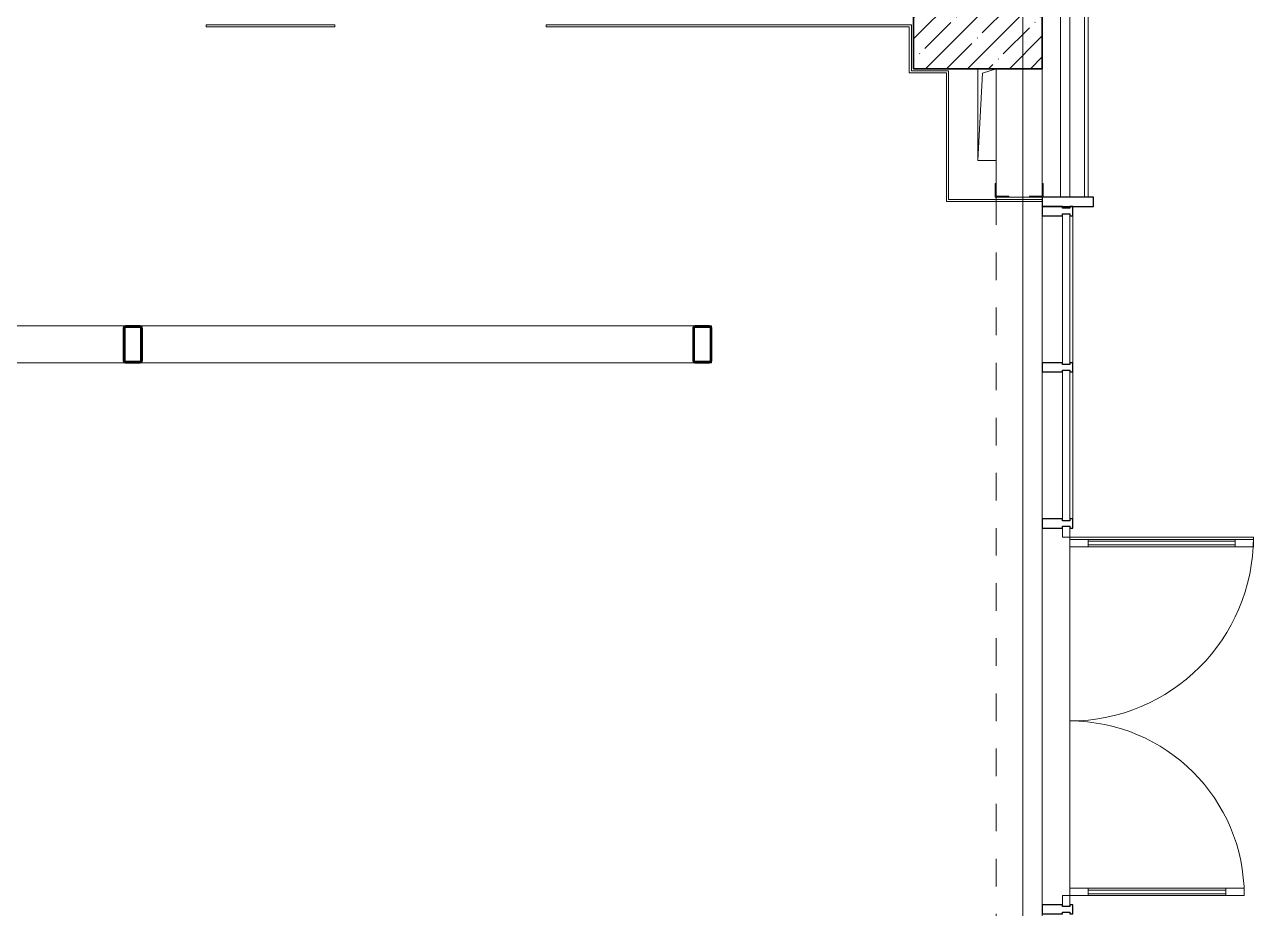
# Model space of a CAD drawing. Header units: millimetres. Extents: x 5993 to 95364, y 94667 to 143522.
# Drawn here: x 43290 to 43834, y 116350 to 116741 of the extents above; entities that cross this region are included whole.
import ezdxf

# ---------------------------------------------------------------- set-up
doc = ezdxf.new("R2010")
doc.units = ezdxf.units.MM
doc.linetypes.add('50_200_ШТРИХ_1Т_ш5_п1_п1_', pattern=[1400, 1000, -200, 0, -200])
doc.linetypes.add('Штрих короткий', pattern=[300, 150, -150])
for name, color, linetype, lineweight in [('0-2', 7, 'Continuous', 9), ('S-GRID-____-OTLN-1', 7, '50_200_ШТРИХ_1Т_ш5_п1_п1_', 9), ('Двери', 7, 'Continuous', 9), ('Импосты витража', 7, 'Continuous', 9), ('Импосты витража-1', 7, 'Continuous', 25), ('Колонны-1', 7, 'Continuous', 35), ('Несущие колонны', 7, 'Continuous', 9), ('Несущие колонны-1', 7, 'Continuous', 35), ('Обобщенные модели', 7, 'Continuous', 9), ('Общие ребра', 7, 'Continuous', 9), ('Остекление-1', 7, 'Continuous', 9), ('Перекрытия', 7, 'Continuous', 9), ('Перемычка-1', 7, 'Штрих короткий', 9), ('Стены', 7, 'Continuous', 9), ('Стены-1', 7, 'Continuous', 13), ('Элементы узлов', 7, 'Continuous', 9)]:
    doc.layers.add(name, color=color, linetype=linetype, lineweight=lineweight)

# ---------------------------------------------------------------- blocks, each defined once
blk = doc.blocks.new('BSC_Колонна _Прямоугольная - 500х700-25976089-АИ2_01_План напольных покрытий и плинтусов 1го этажа _Часть 2_')
at = {"layer": 'Несущие колонны'}
h = blk.add_hatch(dxfattribs=at)
h.set_pattern_fill('FP_5', color=256, style=0, pattern_type=2)
h.set_pattern_definition([(315, (-34300, 25550), (114.04925, 114.04925), []), (315, (-34300, 25435.95), (114.04925, 114.04925), [201.613, -40.323, 3.353, -36.97])])
h.paths.add_polyline_path([(-250, 350), (-250, -350), (250, -350), (250, 350)], flags=0)
at = {"layer": 'Несущие колонны-1'}
for p, q in [((250, 350), (-250, 350)), ((-250, 350), (-250, -350)), ((250, -350), (250, 350)), ((-250, -350), (250, -350))]:
    blk.add_line(p, q, dxfattribs=at)
blk = doc.blocks.new('Прямоугольный импост - Откос НВФ_50х280 мм-27090930-АИ2_01_План напольных покрытий и плинтусов 1го этажа _Часть 2_')
at = {"layer": 'Импосты витража-1'}
for p, q in [((-50, 130), (0, 130)), ((-50, -150), (-50, 130)), ((0, 130), (0, -144)), ((0, -150), (-50, -150))]:
    blk.add_line(p, q, dxfattribs=at)
blk = doc.blocks.new('Дверь_Витражная_СКБ_2Ст2 - ДВН_ДАО_Выход из многофункционального пространства-31766535-АИ2_01_План напольных покрытий и плинтусов 1го этажа _Часть 2_')
at = {"layer": 'Двери'}
for p, q in [((-975, -950), (-975, 0)), ((975, -1000), (975, 0))]:
    blk.add_line(p, q, dxfattribs=at)
for centre, radius, start, end in [((-975, 0), 950, 270, 0), ((975, 0), 1000, 180, 270)]:
    blk.add_arc(centre, radius, start, end, dxfattribs=at)
at = {"layer": 'Элементы узлов'}
for p, q in [((-1025, 40), (-975, 40)), ((-975, 40), (-1025, 40)), ((-975, 0), (-1025, 0)), ((-1025, 0), (-975, 0)), ((-975, 40), (-975, 0)), ((-975, 0), (-975, 40)), ((-935, 0), (-975, 0)), ((-975, -950), (-975, 0)), ((-935, 0), (-975, 0)), ((-975, 0), (-975, -950)), ((-935, -950), (-935, 0)), ((-935, -950), (-935, 0)), ((923, 0), (963, 0)), ((923, -1000), (923, 0)), ((923, 0), (923, -1000)), ((963, 0), (923, 0)), ((963, -1000), (963, 0)), ((963, -1000), (963, 0)), ((1025, 40), (975, 40)), ((975, 40), (975, 0)), ((1025, 40), (975, 40)), ((975, 40), (975, 0)), ((975, 0), (1025, 0)), ((975, 0), (1025, 0)), ((-975, -100), (-935, -100)), ((-965, -850), (-965, -100)), ((-945, -850), (-945, -100)), ((963, -100), (923, -100)), ((933, -900), (933, -100)), ((953, -900), (953, -100)), ((-975, -850), (-935, -850)), ((963, -900), (923, -900)), ((-975, -950), (-935, -950)), ((-975, -950), (-935, -950)), ((963, -1000), (923, -1000)), ((923, -1000), (963, -1000))]:
    blk.add_line(p, q, dxfattribs=at)
blk = doc.blocks.new('Прямоугольный импост - Импост структурный с накладкой - 150мм-27090926-АИ2_01_План напольных покрытий и плинтусов 1го этажа _Часть 2_')
at = {"layer": 'Импосты витража-1'}
for p, q in [((-25, 0), (-25, 17)), ((-25, 17), (25, 17)), ((-15, 0), (-25, 0)), ((-15, -40), (-15, 0)), ((25, 0), (15, 0)), ((15, 0), (15, -40)), ((25, 17), (25, 0)), ((-25, -150), (-25, -40)), ((-25, -40), (-15, -40)), ((15, -40), (25, -40)), ((25, -40), (25, -150)), ((25, -150), (-25, -150))]:
    blk.add_line(p, q, dxfattribs=at)
blk = doc.blocks.new('PNS_Панель прямоугольная1 - Нр_Стекло - 40мм-31766536-АИ2_01_План напольных покрытий и плинтусов 1го этажа _Часть 2_')
at = {"layer": 'Остекление-1'}
for p, q in [((-400, 40), (400, 40)), ((-410, 0), (410, 0)), ((400, 0), (-400, 0))]:
    blk.add_line(p, q, dxfattribs=at)
blk = doc.blocks.new('Прямоугольный импост - Импост структурный с накладкой - 150мм-26975224-АИ2_01_План напольных покрытий и плинтусов 1го этажа _Часть 2_')
at = {"layer": 'Импосты витража'}
for p, q in [((25900, 32400), (25900, 31600)), ((26067, 32400), (26067, 31600))]:
    blk.add_line(p, q, dxfattribs=at)
blk = doc.blocks.new('Проем_Дверь_Прямоугольный - 4800х3300h_витражные проемы-26980647-АИ2_01_План напольных покрытий и плинтусов 1го этажа _Часть 2_')
at = {"layer": 'Перемычка-1'}
for p, q in [((2400, 125), (-2400, 125)), ((2400, -125), (-2400, -125))]:
    blk.add_line(p, q, dxfattribs=at)
blk = doc.blocks.new('Фахверк_СКБ_Уголок - 250_2700-27497298-АИ2_01_План напольных покрытий и плинтусов 1го этажа _Часть 2_')
at = {"layer": 'Обобщенные модели'}
for p, q in [((200, 181), (125, 181)), ((125, 181), (125, 106)), ((131, 106), (131, 175)), ((131, 175), (200, 175)), ((200, 175), (200, 181)), ((125, 106), (131, 106)), ((131, -6), (125, -6)), ((125, -6), (125, -81)), ((131, -75), (131, -6)), ((125, -81), (200, -81)), ((200, -75), (131, -75)), ((200, -81), (200, -75))]:
    blk.add_line(p, q, dxfattribs=at)
blk = doc.blocks.new('AR_Отверстие прямоугольное _в плите_ - AR_Отверстие прямоугольное _в плите_-30511831-АИ2_01_План напольных покрытий и плинтусов 1го этажа _Часть 2_')
at = {"layer": 'Обобщенные модели'}
for p, q in [((-50, 250), (-50, -250)), ((-50, -250), (-25, 225)), ((-25, 225), (50, 250)), ((-50, -250), (50, -250))]:
    blk.add_line(p, q, dxfattribs=at)

msp = doc.modelspace()

# ---------------------------------------------------------------- linework, layer by layer
at = {"layer": 'S-GRID-____-OTLN-1', "color": 251, "ltscale": 0.6, "true_color": 0x636466}
msp.add_line((43732.23, 113733.6), (43732.23, 118157.62), dxfattribs=at)
at = {"layer": 'Колонны-1'}
for p, q in [((43333.84, 116606.96), (43333.84, 116592.63)), ((43334.32, 116592.63), (43334.32, 116606.96)), ((43341, 116607.94), (43334.81, 116607.94)), ((43334.81, 116607.45), (43341, 116607.45)), ((43341.49, 116606.96), (43341.49, 116592.63)), ((43341.98, 116592.63), (43341.98, 116606.96)), ((43586.16, 116606.96), (43586.16, 116592.63)), ((43586.65, 116592.63), (43586.65, 116606.96)), ((43593.32, 116607.94), (43587.14, 116607.94)), ((43587.14, 116607.45), (43593.32, 116607.45)), ((43593.81, 116606.96), (43593.81, 116592.63)), ((43594.3, 116592.63), (43594.3, 116606.96)), ((43341, 116592.15), (43334.81, 116592.15)), ((43334.81, 116591.66), (43341, 116591.66)), ((43593.32, 116592.15), (43587.14, 116592.15)), ((43587.14, 116591.66), (43593.32, 116591.66))]:
    msp.add_line(p, q, dxfattribs=at)
for centre, radius, start, end in [((43334.81, 116606.96), 0.977, 90, 180), ((43334.81, 116606.96), 0.488, 90, 180), ((43341, 116606.96), 0.977, 0, 90), ((43341, 116606.96), 0.488, 0, 90), ((43587.14, 116606.96), 0.977, 90, 180), ((43587.14, 116606.96), 0.488, 90, 180), ((43593.32, 116606.96), 0.977, 0, 90), ((43593.32, 116606.96), 0.488, 0, 90), ((43334.81, 116592.63), 0.977, 180, 270), ((43334.81, 116592.63), 0.488, 180, 270), ((43341, 116592.63), 0.977, 270, 0), ((43341, 116592.63), 0.488, 270, 0), ((43587.14, 116592.63), 0.977, 180, 270), ((43587.14, 116592.63), 0.488, 180, 270), ((43593.32, 116592.63), 0.977, 270, 0), ((43593.32, 116592.63), 0.488, 270, 0)]:
    msp.add_arc(centre, radius, start, end, dxfattribs=at)
at = {"layer": 'Общие ребра'}
for p, q in [((43748.95, 116664.91), (43748.95, 116762.59)), ((43753.02, 116664.91), (43753.02, 116762.59)), ((43759.53, 116762.59), (43759.53, 116664.91)), ((43759.53, 116664.91), (43759.53, 116762.59)), ((43740.81, 116671.02), (43740.81, 116721.89)), ((43740.81, 116721.89), (43740.81, 116671.02))]:
    msp.add_line(p, q, dxfattribs=at)
at = {"layer": 'Перекрытия'}
msp.add_line((43740.81, 116351.54), (43740.81, 116518.4), dxfattribs=at)
at = {"layer": 'Стены'}
for p, q in [((43370.46, 116741.26), (43427.44, 116741.26)), ((43370.46, 116741.26), (43370.46, 116740.37)), ((43427.44, 116740.37), (43370.46, 116740.37)), ((43427.44, 116741.26), (43427.44, 116740.37)), ((43521.05, 116741.26), (43682.86, 116741.26)), ((43521.05, 116741.26), (43521.05, 116740.37)), ((43681.96, 116740.37), (43521.05, 116740.37)), ((43681.96, 116720.02), (43681.96, 116740.37)), ((43682.86, 116741.26), (43682.86, 116720.91)), ((43698.41, 116720.02), (43681.96, 116720.02)), ((43682.86, 116720.91), (43699.3, 116720.91)), ((43698.41, 116663.04), (43698.41, 116720.02)), ((43699.3, 116720.91), (43699.3, 116663.94)), ((43699.3, 116663.94), (43740.81, 116663.94)), ((43740.81, 116663.04), (43698.41, 116663.04)), ((43740.81, 116351.54), (43740.81, 116518.4)), ((43753.02, 116518.4), (43753.02, 116351.54))]:
    msp.add_line(p, q, dxfattribs=at)
at = {"layer": 'Стены-1'}
for p, q in [((43761.16, 116664.91), (43761.16, 116762.59)), ((43720.46, 116721.89), (43720.46, 116671.02)), ((43726.08, 116664.91), (43735.2, 116664.91)), ((43741.3, 116664.91), (43759.53, 116664.91)), ((43759.53, 116664.91), (43761.16, 116664.91)), ((43594.3, 116607.94), (42837.32, 116607.94)), ((43594.3, 116591.66), (43594.3, 116607.94)), ((42837.32, 116591.66), (43594.3, 116591.66))]:
    msp.add_line(p, q, dxfattribs=at)

# ---------------------------------------------------------------- block references
at = {"layer": '0-2', "xscale": 0.08139549610658335, "yscale": 0.08139549610658335, "zscale": 0.08139549610658335}
for name, p, rotation in [('BSC_Колонна _Прямоугольная - 500х700-25976089-АИ2_01_План напольных покрытий и плинтусов 1го этажа _Часть 2_', (43712.33, 116742.24), 89.9999999999999), ('Фахверк_СКБ_Уголок - 250_2700-27497298-АИ2_01_План напольных покрытий и плинтусов 1го этажа _Часть 2_', (43734.71, 116654.74), 89.99999999999991), ('Проем_Дверь_Прямоугольный - 4800х3300h_витражные проемы-26980647-АИ2_01_План напольных покрытий и плинтусов 1го этажа _Часть 2_', (43730.64, 116469.56), 89.99999999999991), ('PNS_Панель прямоугольная1 - Нр_Стекло - 40мм-31766536-АИ2_01_План напольных покрытий и плинтусов 1го этажа _Часть 2_', (43753.02, 116624.22), 89.9999999999999), ('PNS_Панель прямоугольная1 - Нр_Стекло - 40мм-31766536-АИ2_01_План напольных покрытий и плинтусов 1го этажа _Часть 2_', (43753.02, 116555.03), 89.9999999999999), ('Дверь_Витражная_СКБ_2Ст2 - ДВН_ДАО_Выход из многофункционального пространства-31766535-АИ2_01_План напольных покрытий и плинтусов 1го этажа _Часть 2_', (43753.02, 116434.97), 89.9999999999999)]:
    msp.add_blockref(name, p, dxfattribs=dict(at, rotation=rotation))
for name, p in [('AR_Отверстие прямоугольное _в плите_ - AR_Отверстие прямоугольное _в плите_-30511831-АИ2_01_План напольных покрытий и плинтусов 1го этажа _Часть 2_', (43716.4, 116701.54)), ('Прямоугольный импост - Импост структурный с накладкой - 150мм-26975224-АИ2_01_План напольных покрытий и плинтусов 1го этажа _Часть 2_', (41632.67, 114019.56)), ('Прямоугольный импост - Импост структурный с накладкой - 150мм-26975224-АИ2_01_План напольных покрытий и плинтусов 1го этажа _Часть 2_', (41632.67, 113950.37))]:
    msp.add_blockref(name, p, dxfattribs=at)
at = {"layer": '0-2', "extrusion": (0, 0, -1), "xscale": 0.08139549610658335, "yscale": 0.08139549610658335, "zscale": 0.08139549610658335, "rotation": 90.00000000000011}
for name, p in [('Прямоугольный импост - Откос НВФ_50х280 мм-27090930-АИ2_01_План напольных покрытий и плинтусов 1го этажа _Часть 2_', (-43753.02, 116664.91)), ('Прямоугольный импост - Импост структурный с накладкой - 150мм-27090926-АИ2_01_План напольных покрытий и плинтусов 1го этажа _Часть 2_', (-43753.02, 116658.81)), ('Прямоугольный импост - Импост структурный с накладкой - 150мм-27090926-АИ2_01_План напольных покрытий и плинтусов 1го этажа _Часть 2_', (-43753.02, 116589.62)), ('Прямоугольный импост - Импост структурный с накладкой - 150мм-27090926-АИ2_01_План напольных покрытий и плинтусов 1го этажа _Часть 2_', (-43753.02, 116520.44)), ('Прямоугольный импост - Импост структурный с накладкой - 150мм-27090926-АИ2_01_План напольных покрытий и плинтусов 1го этажа _Часть 2_', (-43753.02, 116349.51))]:
    msp.add_blockref(name, p, dxfattribs=at)

doc.saveas('drawing.dxf')
